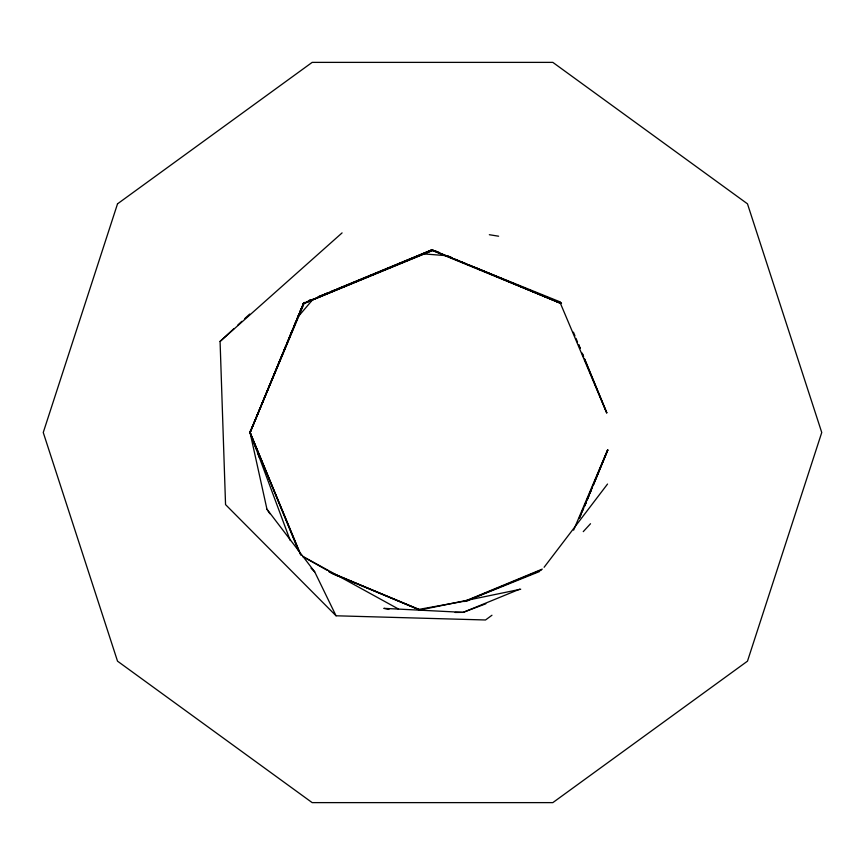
<?xml version="1.0" encoding="UTF-8"?>
<svg xmlns="http://www.w3.org/2000/svg" width="865" height="865" viewBox="0 0 865 865"><rect width="100%" height="100%" fill="white"/><g stroke="black" fill="none" stroke-linecap="round" stroke-linejoin="round"><path stroke-width="1.3" d="M250.666 429.873L250.039 432.5L266.961 509.226L269.848 513.713M283.028 352.552L250.039 432.5L290.24 540.506M284.055 350.055L285.601 346.303M286.639 343.805L288.186 340.053M289.213 337.555L292.305 330.062M293.851 326.321L295.917 321.315M296.944 318.817L298.49 315.076M299.528 312.579L301.074 308.827M584.718 506.025L586.265 502.284M587.281 499.797L588.827 496.056M589.843 493.569L591.39 489.828M593.433 484.843L607.781 449.951L579.377 518.221L580.999 514.513M561.115 303.085L559.741 301.734L431.797 250.039L303.637 303.323L250.039 432.5L256.137 448.849M294.251 325.791L250.039 432.5L298.49 550.659M295.279 323.305L296.825 319.585M297.852 317.109L299.387 313.379M300.414 310.903L303.507 303.453L431.365 250.558M303.637 303.323L250.039 432.5L300.306 553.978M582.026 512.037L583.572 508.317M584.599 505.841L586.146 502.122M587.173 499.646L592.32 487.255M593.347 484.778L607.76 450.092M573.625 530.137L607.641 449.8M544.096 567.289L607.533 484.043M297.636 317.304L313.216 299.052M583.259 531.64L590.514 523.725M432.446 250.558L303.128 303.831L304.556 302.415L250.039 432.5L300.944 555.287M491.958 615.242L485.525 619.978L336.042 615.783L225.549 504.609L220.078 341.437L233.896 328.657M237.853 325.002L241.8 321.348M244.763 318.612L249.693 314.049M220.078 341.437L342.086 232.89M303.15 303.81L431.797 250.039M463.954 601.564L542.279 569.105M310.762 299.852L308.275 300.879L310.805 299.874M318.223 296.771L321.953 295.225M324.44 294.197L328.159 292.662M330.646 291.635L334.377 290.099M336.863 289.072L431.311 250.039L433.322 250.039L318.309 296.825M467.219 600.591L541.512 569.894M519.746 589.162L463.175 612.366L455.152 612.452M466.311 600.97L539.619 571.495M485.838 603.781L463.175 612.366L383.833 608.355L388.958 609.436M418.876 610.247L520.719 589.206M417.968 609.555L469.522 600.278M423.774 253.899L447.702 255.781M489.341 234.718L498.608 236.21M431.311 250.039L560.563 303.258L473.523 266.766M433.852 250.558L453.703 258.797M456.158 259.803L561.515 303.485L559.212 302.069M330.798 572.803L418.855 609.306M435.787 251.077L439.496 252.623M446.913 255.726L451.854 257.792M454.32 258.83L458.028 260.376M460.504 261.414L466.678 263.998M469.154 265.025L472.863 266.582M475.328 267.609L560.596 303.28M331.998 573.376L420.325 610.279M448.632 256.31L452.363 257.878M328.635 571.581L419.211 609.728M302.728 556.357L398.549 609.068M302.782 556.584L327.316 570.37M329.651 571.689L331.987 572.998M334.333 574.317L336.669 575.625M311.022 568.197L314.698 571.841L336.042 615.783M266.961 509.226L314.698 571.841M559.741 301.734L606.625 412.756M578.685 344.627L580.21 348.325M582.264 353.298L583.27 355.753M584.567 358.824L606.787 412.692M573.441 332.171L574.976 335.89M576.004 338.377L577.539 342.108M578.566 344.584L580.101 348.314M582.156 353.277L583.691 357.007M584.718 359.483L606.754 412.875M258.019 453.876L259.424 457.65M117.521 203.837L43.25 432.5L117.521 661.163L312.168 802.623L552.832 802.623L747.479 661.163L821.75 432.5L747.479 203.837L552.832 62.377L312.168 62.377L117.521 203.837"/></g></svg>
